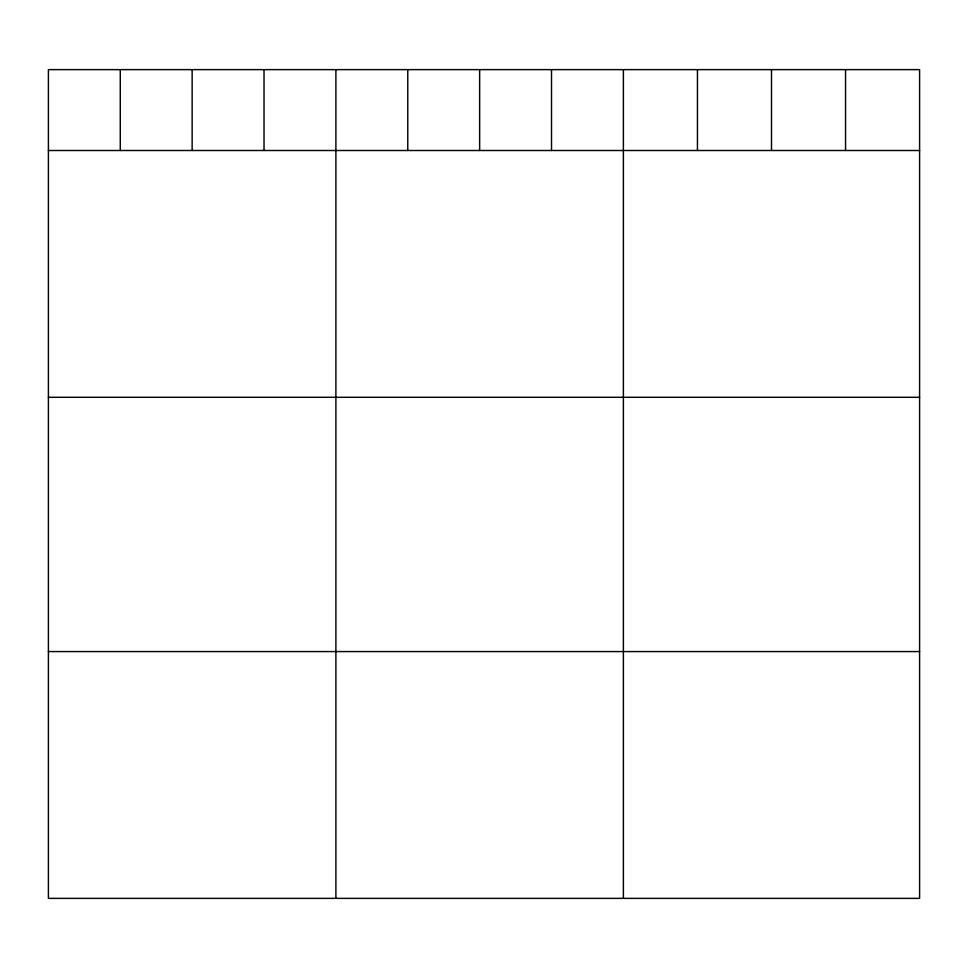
<?xml version="1.0" encoding="UTF-8"?>
<svg xmlns="http://www.w3.org/2000/svg" width="968" height="968" viewBox="0 0 968 968"><rect width="100%" height="100%" fill="white"/><g stroke="black" fill="none" stroke-linecap="round" stroke-linejoin="round"><path stroke-width="1.45" d="M919.6 150.5L919.6 898.377L48.4 898.377L48.4 69.623L919.6 69.623L919.6 150.5L48.4 150.5M48.4 397.291L919.6 397.291M48.4 651.573L919.6 651.573M845.548 69.623L845.548 150.5M771.496 69.623L771.496 150.5M697.444 69.623L697.444 150.5M623.392 69.623L623.392 898.377M551.518 69.623L551.518 150.5M479.644 69.623L479.644 150.5M407.77 69.623L407.77 150.5M335.896 69.623L335.896 898.377M264.022 69.623L264.022 150.5M192.148 69.623L192.148 150.5M120.274 69.623L120.274 150.5"/></g></svg>
